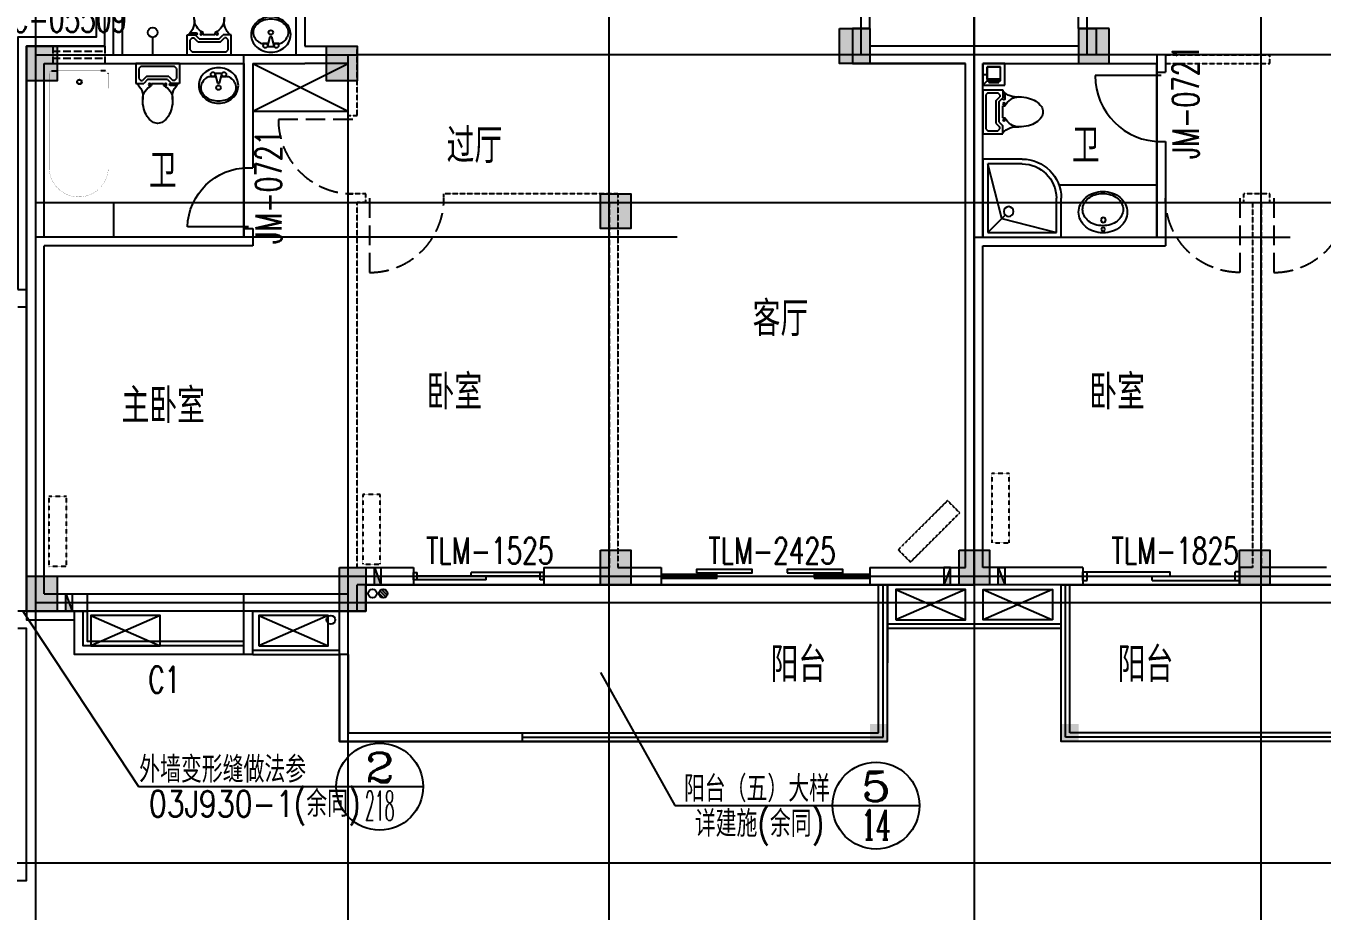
# Model space of a CAD drawing. Header units: metres. Extents: x 2526477 to 2678824, y -47546 to 32540.
# Drawn here: x 2560657 to 2575565, y -35135 to -24953 of the extents above; entities that cross this region are included whole.
import ezdxf
from ezdxf.enums import TextEntityAlignment as Align

# ---------------------------------------------------------------- set-up
doc = ezdxf.new("R2010")
doc.units = ezdxf.units.M
for name, pattern in [('DASH', [0.35, 0.25, -0.1]), ('DASH_50', [0.175, 0.125, -0.05]), ('DOTE', [2.42, 2, -0.2, 0.02, -0.2])]:
    doc.linetypes.add(name, pattern=pattern)
for name, color, linetype in [('AREA', 3, 'CONTINUOUS'), ('BALCONY', 6, 'CONTINUOUS'), ('COLUMN', 7, 'CONTINUOUS'), ('COLUMN1', 2, 'CONTINUOUS'), ('DOTE', 1, 'DOTE'), ('GROUND', 5, 'CONTINUOUS'), ('LVTRY', 155, 'CONTINUOUS'), ('PAIQI', 6, 'CONTINUOUS'), ('PAISHUI', 150, 'CONTINUOUS'), ('PUB_DIM', 3, 'CONTINUOUS'), ('PUB_TEXT', 7, 'CONTINUOUS'), ('TEXT', 7, 'CONTINUOUS'), ('WALL', 2, 'CONTINUOUS'), ('WINDOW', 4, 'CONTINUOUS'), ('WINDOW_TEXT', 6, 'CONTINUOUS'), ('XIANJIAO', 213, 'CONTINUOUS'), ('内隔墙', 8, 'DASH'), ('门窗名', 6, 'CONTINUOUS')]:
    doc.layers.add(name, color=color, linetype=linetype)
doc.layers.add('空调', color=5, linetype='CONTINUOUS', plot=False)
doc.styles.add('_HZTXT', font='txt.shx', dxfattribs={"width": 0.8, "bigfont": 'HZTXT.shx'})
doc.styles.add('COMP', font='COMPLEX', dxfattribs={"bigfont": 'hztxt'})
doc.styles.add('DIM_FONT', font='simplex.shx', dxfattribs={"width": 0.8})
doc.styles.add('SIMPLEX', font='SIMPLEX.SHX')

# ---------------------------------------------------------------- blocks, each defined once
blk = doc.blocks.new('_DBLK')
blk.add_line((-0.45, 0), (-0.45, -0.95))
blk.add_arc((-0.45, 0), 0.95, 270, 0)
at = {"layer": 'WINDOW_TEXT', "style": 'SIMPLEX', "flags": 9}
blk.add_attdef('A', text='', height=1, dxfattribs=at).set_placement((0, 1.5), align=Align.MIDDLE)
blk = doc.blocks.new('U_A48XUK')
at = {"color": 0, "linetype": 'ByBlock'}
for p, q in [((-253, 0), (-253, 230)), ((-253, 230), (-161, 230)), ((-218.5, 172.5), (-195.5, 195.5)), ((-218.5, 57.5), (-218.5, 172.5)), ((-195.5, 195.5), (-175.29036, 195.5)), ((-129.29036, 149.5), (-175.29036, 195.5)), ((-115, 184), (-161, 230)), ((129.29036, 149.5), (-129.29036, 149.5)), ((115, 184), (-115, 184)), ((-69, 230), (-69, 255.901128)), ((-69, 230), (69, 230)), ((69, 230), (69, 255.901128)), ((115, 184), (161, 230)), ((129.29036, 149.5), (175.29036, 195.5)), ((207, 253), (149.5, 253)), ((149.5, 230), (161, 230)), ((253, 230), (161, 230)), ((195.5, 195.5), (175.29036, 195.5)), ((195.5, 195.5), (218.5, 172.5)), ((207, 230), (207, 253)), ((218.5, 57.5), (218.5, 172.5)), ((253, 0), (253, 230)), ((253, 0), (-253, 0)), ((-195.5, 34.5), (-218.5, 57.5)), ((195.5, 34.5), (-195.5, 34.5)), ((218.5, 57.5), (195.5, 34.5))]:
    blk.add_line(p, q, dxfattribs=at)
blk.add_lwpolyline([(172.5, 414, 0.063415), (158.454751, 524.294821, 0.076468), (121.975923, 609.161463, 0.107136), (61.227495, 671.552735, 0.147373), (0, 690, 0.147373), (-61.227495, 671.552735, 0.107136), (-121.975923, 609.161463, 0.076468), (-158.454751, 524.294821, 0.063415), (-172.5, 414, 0.063415)], format="xyb", dxfattribs=at)
for centre in [(-92, 241.5), (92, 241.5)]:
    blk.add_circle(centre, 11.5, dxfattribs=at)
for centre, radius, start, end in [((-377.470595, 385.926476), 206.884172, 311.088993, 7.798917), ((0, 414), 172.5, 180, 246.421822), ((0, 414), 172.5, 293.578178, 0), ((377.470595, 385.926476), 206.884172, 172.201083, 228.911007), ((149.5, 241.5), 11.5, 90, 270)]:
    blk.add_arc(centre, radius, start, end, dxfattribs=at)
at = {"style": 'DIM_FONT', "width": 0.8, "flags": 9}
for tag in ['YSIZE', 'XSIZE']:
    blk.add_attdef(tag, (0, 0), '', height=0.5, dxfattribs=at)
blk = doc.blocks.new('U_A102BUY')
for p, q in [((-450, 900), (0, 900)), ((0, 900), (0, 0)), ((-450, 844), (-56, 844)), ((-216, 216), (-56, 844)), ((-56, 844), (-56, 56)), ((-900, 0), (-900, 450)), ((-844, 56), (-844, 450)), ((-216, 216), (-844, 56)), ((-56, 56), (-256, 256)), ((0, 0), (-900, 0)), ((-56, 56), (-844, 56))]:
    blk.add_line(p, q)
blk.add_circle((-296, 296), 56.2)
for radius in [450, 394]:
    blk.add_arc((-450, 450), radius, 90, 180)
at = {"style": 'DIM_FONT', "width": 0.8, "flags": 9}
for tag in ['XSIZE', 'YSIZE']:
    blk.add_attdef(tag, (0, 0), '', height=0.5, dxfattribs=at)
blk = doc.blocks.new('P15')
for points in [[(-280, -238, 0.11365), (-259, -328, 0.103532), (-198, -407, 0.091838), (-109, -458, 0.084993), (0, -477, 0.084993), (109, -458, 0.091838), (198, -407, 0.103532), (259, -328, 0.11365), (280, -238, 0.11365), (259, -149, 0.103532), (198, -70, 0.091838), (109, -19, 0.084993), (0, 0, 0.084993), (-109, -19, 0.091838), (-198, -70, 0.103532), (-259, -149, 0.11365)], [(-234, -269, 0.120226), (-217, -338, 0.104998), (-166, -400, 0.088824), (-92, -440, 0.080011), (-1, -455, 0.080011), (91, -440, 0.088824), (164, -400, 0.104998), (215, -338, 0.120226), (232, -269, 0.120226), (215, -200, 0.104998), (164, -137, 0.088824), (91, -97, 0.080011), (-1, -83, 0.080011), (-92, -97, 0.088824), (-166, -137, 0.104998), (-217, -200, 0.120226)]]:
    blk.add_lwpolyline(points, format="xyb", close=True)
for centre, radius in [((4, -149), 27.7), ((2, -42), 20.8)]:
    blk.add_circle(centre, radius)
blk = doc.blocks.new('A$C417342AB')
at = {"layer": 'LVTRY', "rotation": 270}
blk.add_blockref('P15', (477, 280), dxfattribs=at)
blk = doc.blocks.new('U_A95JFC')
at = {"linetype": 'DASH_50'}
blk.add_lwpolyline([(200, 0), (0, 0), (0, 800), (200, 800)], close=True, dxfattribs=at)
at = {"style": 'DIM_FONT', "width": 0.8, "flags": 9}
for tag in ['XSIZE', 'YSIZE']:
    blk.add_attdef(tag, (0, 0), '', height=0.5, dxfattribs=at)
blk = doc.blocks.new('M_A2ZXL')
blk.add_line((-0.472, 0), (-0.472, -1))
blk.add_arc((-0.5, 0), 1, 271.6231, 0)
blk = doc.blocks.new('U_A44WKN')
for p, q in [((-13, 178), (-38, 76)), ((13, 178), (-13, 178)), ((38, 76), (13, 178)), ((-32, 102), (-92, 102)), ((38, 64), (-38, 64)), ((92, 102), (32, 102))]:
    blk.add_line(p, q)
for centre in [(0, 229), (-63, 76), (64, 76)]:
    blk.add_circle(centre, 25.4)
for centre, radius, start, end in [((-24, 193), 207, 131.6335, 155.0149), ((-45, 205), 164, 126.8699, 151.0888), ((-10, 176), 229, 110.2132, 131.6335), ((-18, 169), 210, 107.2579, 126.8699), ((0, 150), 257, 90, 110.2132), ((0, 111), 270, 90, 107.2579), ((0, 150), 257, 69.7868, 90), ((0, 111), 270, 72.7421, 90), ((18, 169), 210, 53.1301, 72.7421), ((10, 176), 229, 48.3665, 69.7868), ((45, 205), 164, 28.9112, 53.1301), ((24, 193), 207, 24.9851, 48.3665), ((-47, 203), 181, 155.0149, 180), ((-47, 203), 181, 180, 204.9851), ((-88, 229), 116, 151.0888, 180), ((-88, 229), 116, 180, 208.9112), ((-45, 252), 164, 208.9112, 233.1301), ((45, 252), 164, 302.2598, 331.0888), ((88, 229), 116, 0, 28.9112), ((88, 229), 116, 331.0888, 0), ((47, 203), 181, 360, 24.9851), ((47, 203), 181, 335.0149, 0), ((-24, 214), 207, 204.9851, 228.3665), ((-10, 231), 229, 228.3665, 249.7868), ((-18, 288), 210, 233.1301, 236.0955), ((-92, 178), 76.2, 236.0955, 270), ((0, 257), 257, 249.7868, 270), ((0, 257), 257, 270, 290.2132), ((10, 231), 229, 290.2132, 311.6335), ((92, 178), 76.2, 270, 302.2598), ((24, 214), 207, 311.6335, 335.0149)]:
    blk.add_arc(centre, radius, start, end)
at = {"flags": 9}
for tag in ['XSIZE', 'YSIZE']:
    blk.add_attdef(tag, (0, 0), '', height=0.5, dxfattribs=at)
blk = doc.blocks.new('M_E4')
for p, q in [((670, -80), (670, -137)), ((670, -86), (670, -97)), ((670, -663), (670, -614))]:
    blk.add_line(p, q)
at = {"const_width": 1.5}
for points in [[(-750, -750), (-750, 0)], [(-750, 0), (750, 0)], [(750, 0), (750, -750)], [(608, -56), (640, -56)], [(670, -90), (670, -656)], [(670, -663), (670, -655)], [(750, -750), (-750, -750)]]:
    blk.add_lwpolyline(points, dxfattribs=at)
for points in [[(-399, -56, 0.930688), (-388, -693, 0.930688)], [(670, -86, 0.414214), (640, -56, 0.414214)], [(670, -90, 0.041784), (670, -85, 0.412615)], [(640, -693, 0.414214), (670, -663, 0.414214)]]:
    blk.add_lwpolyline(points, format="xyb", dxfattribs=at)
at = {"const_width": 1.5, "flags": 128}
for points in [[(-399, -56), (608, -56)], [(-399, -694), (645, -692)]]:
    blk.add_lwpolyline(points, dxfattribs=at)
for radius in [25, 23]:
    blk.add_circle((550, -381), radius)
blk.add_arc((640, -663), 30, 270, 280.176)
at = {"width": 0.8, "flags": 9}
for tag in ['XSIZE', 'YSIZE']:
    blk.add_attdef(tag, (0, 0), '', height=0.5, dxfattribs=at)
blk = doc.blocks.new('_A3PAD')
for points in [[(-0.5, -0.0083), (-0.2333, -0.0083), (-0.2333, 0.0083), (-0.5, 0.0083)], [(-0.3313, 0.0167), (-0.0646, 0.0167), (-0.0646, 0.0333), (-0.3313, 0.0333)], [(0.1044, 0.0167), (0.3711, 0.0167), (0.3711, 0.0333), (0.1044, 0.0333)], [(0.2333, -0.0083), (0.5, -0.0083), (0.5, 0.0083), (0.2333, 0.0083)]]:
    blk.add_lwpolyline(points, close=True)
blk = doc.blocks.new('_A0ASA')
at = {"linetype": 'Continuous'}
for p, q in [((-0.5, 0.0278), (-0.4722, 0.0278)), ((-0.5, 0.0278), (-0.5, -0.0278)), ((-0.4722, 0.0278), (-0.4722, -0.0278)), ((-0.4722, 0), (0.4722, 0)), ((-0.0578, 0.0278), (-0.0578, 0)), ((-0.0578, 0.0278), (0.5, 0.0278)), ((0.0578, 0), (0.0578, -0.0278)), ((0.4722, 0.0278), (0.4722, -0.0278)), ((0.5, 0.0278), (0.5, -0.0278)), ((-0.5, -0.0278), (0.0578, -0.0278)), ((0.5, -0.0278), (0.4722, -0.0278))]:
    blk.add_line(p, q, dxfattribs=at)
blk = doc.blocks.new('_GCBLK')
at = {"linetype": 'DASH'}
for p, q in [((-0.5, -0.5), (-0.5, 0.5)), ((0.5, -0.5), (0.5, 0.5)), ((-0.5, 0.2), (0.5, 0.2)), ((-0.5, -0.2), (0.5, -0.2))]:
    blk.add_line(p, q, dxfattribs=at)
at = {"layer": 'WINDOW_TEXT', "style": 'SIMPLEX', "flags": 9}
blk.add_attdef('A', text='', height=1, dxfattribs=at).set_placement((0, 1.5), align=Align.MIDDLE)
blk = doc.blocks.new('U_C15DRB')
at = {"linetype": 'Continuous'}
for p, q in [((0, 350), (800, 0)), ((800, 350), (0, 0))]:
    blk.add_line(p, q, dxfattribs=at)
blk.add_lwpolyline([(0, 0), (800, 0), (800, 350), (0, 350)], close=True, dxfattribs=at)
at = {"linetype": 'Continuous', "style": 'DIM_FONT', "width": 0.8, "flags": 9}
for tag in ['XSIZE', 'YSIZE']:
    blk.add_attdef(tag, (0, 0), '', height=0.5, dxfattribs=at)
blk = doc.blocks.new('_FZH')
blk.add_solid([(-0.5, -0.5), (0.5, -0.5), (-0.5, 0.5), (0.5, 0.5)])
blk = doc.blocks.new('A$C49C63E30')
at = {"layer": 'LVTRY', "color": 0}
for p, q in [((250, 250), (0, 250)), ((0, 250), (0, 0)), ((200, 210), (50, 210)), ((50, 210), (50, 50)), ((50, 67), (50, 210)), ((50, 210), (200, 210)), ((200, 210), (50, 210)), ((50, 210), (50, 120)), ((200, 50), (200, 210)), ((200, 210), (200, 210)), ((250, 0), (250, 250)), ((50, 120), (0, 120)), ((0, 0), (50, 50)), ((0, 0), (250, 0)), ((182, 67), (50, 67)), ((50, 50), (200, 50)), ((50, 50), (200, 50)), ((200, 67), (68, 67)), ((68, 67), (68, 31)), ((68, 31), (182, 31)), ((182, 31), (182, 67)), ((200, 50), (200, 67))]:
    blk.add_line(p, q, dxfattribs=at)
blk = doc.blocks.new('_INDEX')
blk.add_line((-0.5, 0), (0.5, 0))
blk.add_circle((0, 0), 0.5)
at = {"style": 'COMP'}
for tag, width, p, p2 in [('1', 2.333333, (-0.17, 0.05), (0.17, 0.05)), ('-', 1.166667, (-0.17, -0.39), (0.17, -0.39))]:
    blk.add_attdef(tag, text='', height=0.34, dxfattribs=dict(at, width=width)).set_placement(p, p2, align=Align.FIT)

msp = doc.modelspace()

# ---------------------------------------------------------------- hatches: boundary and pattern name
at = {"layer": 'COLUMN'}
for points in [[(2570015, -24984), (2570365, -24984), (2570365, -25384), (2570015, -25384)], [(2573115, -24984), (2572765, -24984), (2572765, -25384), (2573115, -25384)], [(2560665, -25184), (2561015, -25184), (2561015, -25584), (2560665, -25584)], [(2564115, -25184), (2564465, -25184), (2564465, -25584), (2564115, -25584)], [(2567265, -26884), (2567615, -26884), (2567615, -27284), (2567265, -27284)], [(2567265, -30984), (2567615, -30984), (2567615, -31384), (2567265, -31384)], [(2571390, -30984), (2571740, -30984), (2571740, -31384), (2571390, -31384)], [(2574615, -30984), (2574965, -30984), (2574965, -31384), (2574615, -31384)], [(2560665, -31284), (2561015, -31284), (2561015, -31684), (2560665, -31684)], [(2564265, -31184), (2564565, -31184), (2564565, -31684), (2564265, -31684)]]:
    msp.add_hatch(color=256, dxfattribs=at).paths.add_polyline_path(points)
at = {"layer": 'PAISHUI'}
h = msp.add_hatch(dxfattribs=at)
h.set_pattern_fill('ANSI31', color=256, scale=200, angle=180, style=0)
h.set_pattern_definition([(315, (5620648.1, 417930.322), (-17.67766953, -17.67766953), [])])
edge = h.paths.add_edge_path()
edge.add_arc((2564766, -31482), 50, 0, 360)
at = {"layer": '空调'}
for points in [[(2564665, -31384), (2564740, -31384), (2564665, -31184)], [(2571290, -31184), (2571215, -31384), (2571290, -31384)], [(2571840, -31384), (2571915, -31384), (2571840, -31184)], [(2561115, -31684), (2561190, -31684), (2561115, -31484)]]:
    msp.add_hatch(color=256, dxfattribs=at).paths.add_polyline_path(points)

# ---------------------------------------------------------------- linework, layer by layer
at = {"layer": 'AREA'}
msp.add_lwpolyline([(2560565, -28184), (2560665, -28184), (2560665, -25184), (2561565, -25184), (2561565, -19484), (2565065, -19484), (2565065, -20184), (2577924, -20184), (2578624, -19484), (2581865, -19484), (2582865, -20484), (2582865, -23125), (2581865, -24125), (2581865, -31684), (2577965, -31684), (2577965, -31384), (2564565, -31384), (2564565, -31684), (2560565, -31684)], dxfattribs=at)
for points in [[(2571565, -20184), (2571565, -31384), (2564565, -31384), (2564565, -31684), (2560665, -31684), (2560665, -25184), (2561565, -25184), (2561565, -19484), (2565065, -19484), (2565065, -20184)], [(2571565, -20184), (2577924, -20184), (2578615, -19493), (2578624, -19484), (2581865, -19484), (2582865, -20484), (2582865, -23125), (2581865, -24125), (2581865, -31684), (2577965, -31684), (2577965, -31384), (2571565, -31384)], [(2570565, -31384), (2570564, -33184), (2564265, -33184), (2564265, -31684), (2564565, -31684), (2564565, -31384)], [(2577965, -31384), (2577965, -31684), (2578265, -31684), (2578265, -33184), (2572565, -33184), (2572565, -31384)]]:
    msp.add_lwpolyline(points, close=True, dxfattribs=at)
at = {"layer": 'BALCONY'}
for p, q in [((2570465, -33084), (2570465, -31384)), ((2570515, -33134), (2570515, -31384)), ((2570565, -33184), (2570565, -31384)), ((2572565, -33184), (2572565, -31384)), ((2572615, -33134), (2572615, -31384)), ((2572665, -33084), (2572665, -31384)), ((2564265, -32184), (2564265, -33184)), ((2564365, -32184), (2564365, -33084)), ((2564365, -33084), (2570465, -33084)), ((2566365, -33084), (2566365, -33184)), ((2578165, -33084), (2572665, -33084)), ((2564265, -33184), (2566365, -33184)), ((2564265, -33184), (2570565, -33184)), ((2566365, -33134), (2570515, -33134)), ((2578265, -33184), (2572565, -33184)), ((2575865, -33134), (2572615, -33134))]:
    msp.add_line(p, q, dxfattribs=at)
at = {"layer": 'COLUMN1'}
for points in [[(2570015, -24984), (2570365, -24984), (2570365, -25384), (2570015, -25384), (2570015, -24984)], [(2573115, -24984), (2572765, -24984), (2572765, -25384), (2573115, -25384), (2573115, -24984)], [(2560665, -25184), (2561015, -25184), (2561015, -25584), (2560665, -25584), (2560665, -25184)], [(2564115, -25184), (2564465, -25184), (2564465, -25584), (2564115, -25584), (2564115, -25184)], [(2567265, -26884), (2567615, -26884), (2567615, -27284), (2567265, -27284), (2567265, -26884)], [(2567265, -30984), (2567615, -30984), (2567615, -31384), (2567265, -31384), (2567265, -30984)], [(2571390, -30984), (2571740, -30984), (2571740, -31384), (2571390, -31384), (2571390, -30984)], [(2574615, -30984), (2574965, -30984), (2574965, -31384), (2574615, -31384), (2574615, -30984)], [(2560665, -31284), (2561015, -31284), (2561015, -31684), (2560665, -31684), (2560665, -31284)], [(2564265, -31184), (2564565, -31184), (2564565, -31684), (2564265, -31684), (2564265, -31184)]]:
    msp.add_lwpolyline(points, dxfattribs=at)
at = {"layer": 'DOTE'}
for p, q in [((2560765, -16526), (2560765, -36835)), ((2561665, -25284), (2561665, -16526)), ((2567365, -36835), (2567365, -16526)), ((2570265, -25284), (2570265, -16526)), ((2572865, -25284), (2572865, -16526)), ((2574865, -36835), (2574865, -16526)), ((2563765, -25284), (2563765, -23484)), ((2563765, -25284), (2563765, -23484)), ((2560765, -25284), (2564465, -25284)), ((2563165, -27384), (2563165, -25284)), ((2564365, -36835), (2564365, -25284)), ((2578165, -25284), (2564465, -25284)), ((2573665, -25284), (2573665, -27384)), ((2571565, -25584), (2571565, -37135)), ((2560765, -26984), (2583765, -26984)), ((2568149, -27384), (2560765, -27384)), ((2571565, -27384), (2575198, -27384)), ((2560765, -31284), (2583765, -31284)), ((2560765, -31584), (2583765, -31584)), ((2583765, -34584), (2537865, -34584))]:
    msp.add_line(p, q, dxfattribs=at)
at = {"layer": 'GROUND'}
for p, q in [((2570365, -24984), (2570365, -23984)), ((2572765, -24984), (2572765, -23984)), ((2573665, -26284), (2573665, -25484)), ((2563165, -26584), (2563165, -27284)), ((2564815, -31384), (2566915, -31384)), ((2570364, -31384), (2567964, -31384)), ((2574615, -31384), (2572815, -31384)), ((2561365, -31484), (2563165, -31484))]:
    msp.add_line(p, q, dxfattribs=at)
at = {"layer": 'LVTRY'}
for p, q in [((2562115, -25284), (2562115, -25084)), ((2563265, -25934), (2564365, -25384)), ((2563265, -25384), (2564365, -25934)), ((2563265, -25934), (2564365, -25934)), ((2573665, -26784), (2572540, -26784)), ((2561665, -26984), (2561665, -27384))]:
    msp.add_line(p, q, dxfattribs=at)
msp.add_circle((2562115, -25028), 56.2, dxfattribs=at)
at = {"layer": 'PAISHUI'}
for centre in [(2564643, -31482), (2564766, -31482), (2564165, -31784)]:
    msp.add_circle(centre, 50, dxfattribs=at)
at = {"layer": 'PUB_DIM'}
for p, q in [((2560622, -31684), (2561950, -33704)), ((2567265, -32392), (2568121, -33922)), ((2561950, -33704), (2564226, -33704)), ((2568121, -33922), (2569935, -33922))]:
    msp.add_line(p, q, dxfattribs=at)
at = {"layer": 'WALL'}
for p, q in [((2561565, -25184), (2561565, -19484)), ((2561765, -23484), (2561765, -25284)), ((2563765, -25284), (2563765, -24284)), ((2563865, -24284), (2563865, -25184)), ((2570365, -24984), (2570165, -24984)), ((2570165, -24984), (2570165, -25384)), ((2570365, -24984), (2570365, -25184)), ((2572765, -24984), (2572965, -24984)), ((2572765, -24984), (2572965, -24984)), ((2572765, -24984), (2572765, -25184)), ((2572965, -24984), (2572965, -25284)), ((2572965, -24984), (2572965, -25084)), ((2560665, -25184), (2560665, -31684)), ((2561565, -25184), (2560665, -25184)), ((2563865, -25184), (2564465, -25184)), ((2563865, -25184), (2563865, -25184)), ((2572765, -25184), (2570365, -25184)), ((2561765, -25284), (2563765, -25284)), ((2573765, -25284), (2572965, -25284)), ((2573765, -25284), (2573765, -25484)), ((2560865, -27384), (2560865, -25384)), ((2560865, -25384), (2563165, -25384)), ((2563165, -25384), (2563165, -26584)), ((2563265, -25384), (2563865, -25384)), ((2563265, -25384), (2563265, -26584)), ((2564365, -25384), (2563865, -25384)), ((2570165, -25384), (2571465, -25384)), ((2571465, -25384), (2570165, -25384)), ((2571465, -31184), (2571465, -25384)), ((2571465, -31184), (2571465, -25384)), ((2571665, -27384), (2571665, -25384)), ((2571665, -25384), (2573665, -25384)), ((2571665, -27384), (2571665, -25384)), ((2573665, -25484), (2573665, -25384)), ((2573665, -25484), (2573765, -25484)), ((2573665, -27384), (2573665, -26284)), ((2573665, -26284), (2573765, -26284)), ((2573765, -26284), (2573765, -27484)), ((2563165, -26584), (2563265, -26584)), ((2563165, -27384), (2560865, -27384)), ((2563165, -27284), (2563265, -27284)), ((2563165, -27284), (2563165, -27384)), ((2563265, -27284), (2563265, -27484)), ((2571665, -27384), (2573665, -27384)), ((2560865, -31484), (2560865, -27484)), ((2563265, -27484), (2560865, -27484)), ((2571665, -27484), (2573765, -27484)), ((2571665, -31184), (2571665, -27484)), ((2571665, -31184), (2571665, -27484)), ((2564465, -31184), (2565115, -31184)), ((2565115, -31184), (2565115, -31384)), ((2566615, -31184), (2566615, -31384)), ((2566615, -31184), (2567365, -31184)), ((2567465, -31184), (2567964, -31184)), ((2567964, -31184), (2567964, -31384)), ((2570364, -31184), (2570364, -31384)), ((2570364, -31184), (2571465, -31184)), ((2572815, -31184), (2571665, -31184)), ((2572815, -31184), (2572815, -31384)), ((2574615, -31184), (2574615, -31384)), ((2574765, -31184), (2574615, -31184)), ((2575615, -31184), (2574865, -31184)), ((2564465, -31684), (2564465, -31384)), ((2565115, -31384), (2564465, -31384)), ((2567964, -31384), (2566615, -31384)), ((2570364, -31384), (2571565, -31384)), ((2572815, -31384), (2571565, -31384)), ((2560865, -31484), (2561365, -31484)), ((2561365, -31684), (2561365, -31484)), ((2563165, -31484), (2564365, -31484)), ((2563165, -32184), (2563165, -31484)), ((2560665, -31684), (2561365, -31684)), ((2563265, -31684), (2564265, -31684)), ((2563265, -32184), (2563265, -31684)), ((2564265, -32184), (2564265, -31684)), ((2564365, -32184), (2564365, -31684)), ((2564465, -31684), (2564365, -31684)), ((2563265, -32184), (2563165, -32184)), ((2564365, -32184), (2564265, -32184))]:
    msp.add_line(p, q, dxfattribs=at)
at = {"layer": 'WALL', "linetype": 'Continuous'}
msp.add_line((2574615, -31384), (2575615, -31384), dxfattribs=at)
at = {"layer": 'WINDOW'}
for points in [[(2563165, -32184), (2561215, -32184), (2561215, -31684)], [(2563165, -32084), (2561315, -32084), (2561315, -31684)], [(2563165, -32034), (2563165, -32034), (2561365, -32034), (2561365, -31684)]]:
    msp.add_lwpolyline(points, dxfattribs=at)
at = {"layer": 'XIANJIAO'}
msp.add_line((2560565, -27984), (2560665, -27984), dxfattribs=at)
for points in [[(2561765, -19384), (2561465, -19384), (2561465, -25084), (2560565, -25084), (2560565, -27984)], [(2560665, -31684), (2560665, -31784), (2561215, -31784)], [(2560015, -34784), (2560665, -34784), (2560665, -31884), (2560565, -31884)]]:
    msp.add_lwpolyline(points, dxfattribs=at)
at = {"layer": '内隔墙'}
for p, q in [((2564465, -25984), (2564465, -25184)), ((2573765, -25284), (2574965, -25284)), ((2574965, -25384), (2574965, -25284)), ((2564365, -25984), (2564365, -25384)), ((2573765, -25384), (2574965, -25384)), ((2564365, -25984), (2564465, -25984)), ((2564365, -31484), (2564365, -26884)), ((2564565, -26884), (2564365, -26884)), ((2564565, -26984), (2564465, -26984)), ((2564465, -31184), (2564465, -26984)), ((2564565, -26984), (2564565, -26884)), ((2567465, -26884), (2565465, -26884)), ((2565465, -26984), (2565465, -26884)), ((2565465, -26984), (2567365, -26984)), ((2567365, -26984), (2567365, -31184)), ((2567465, -26884), (2567465, -31184)), ((2574965, -26884), (2574665, -26884)), ((2574665, -26984), (2574665, -26884)), ((2574665, -26984), (2574765, -26984)), ((2574765, -26984), (2574765, -31184)), ((2574865, -26984), (2574965, -26984)), ((2574865, -26984), (2574865, -31184)), ((2574965, -26984), (2574965, -26884))]:
    msp.add_line(p, q, dxfattribs=at)
at = {"layer": '空调'}
for p, q in [((2564665, -31184), (2564740, -31384)), ((2571290, -31184), (2571215, -31384)), ((2571840, -31184), (2571915, -31384)), ((2561115, -31484), (2561190, -31684)), ((2572565, -31834), (2570565, -31834)), ((2572565, -31884), (2570565, -31884)), ((2563265, -32134), (2564265, -32134)), ((2563265, -32184), (2564265, -32184)), ((2563315, -32184), (2564265, -32184))]:
    msp.add_line(p, q, dxfattribs=at)
for points in [[(2564740, -31184), (2564740, -31384), (2564665, -31384), (2564665, -31184)], [(2571215, -31184), (2571215, -31384), (2571290, -31384), (2571290, -31184)], [(2571915, -31184), (2571915, -31384), (2571840, -31384), (2571840, -31184)], [(2561190, -31484), (2561190, -31684), (2561115, -31684), (2561115, -31484)]]:
    msp.add_lwpolyline(points, close=True, dxfattribs=at)

# ---------------------------------------------------------------- block references
at = {"layer": 'COLUMN', "yscale": 200, "zscale": 200}
for p, xscale in [((2570464, -33084), 200), ((2572666, -33084), -200)]:
    msp.add_blockref('_FZH', p, dxfattribs=dict(at, xscale=xscale))
at = {"layer": 'LVTRY', "xscale": -1}
for name, p, rotation in [('U_A48XUK', (2562765, -25284), 359.999999999997), ('U_A48XUK', (2562172, -25384), 180.0000000000031), ('U_A48XUK', (2571665, -25942), 269.999999999997), ('U_A102BUY', (2571665, -27384), 359.999999999997), ('A$C417342AB', (2573325, -26857), 90.00000000000311)]:
    msp.add_blockref(name, p, dxfattribs=dict(at, rotation=rotation))
at = {"layer": 'LVTRY'}
for p, rotation in [((2563474, -25256), 3.0376e-12), ((2562872, -25434), 180.000000000003)]:
    msp.add_blockref('U_A44WKN', p, dxfattribs=dict(at, rotation=rotation))
at = {"layer": 'LVTRY', "xscale": 1.06667, "yscale": 1.06667, "zscale": 1.06667, "rotation": 89.99999999999689}
msp.add_blockref('M_E4', (2560865, -26184), dxfattribs=at)
at = {"layer": 'PAIQI'}
msp.add_blockref('A$C49C63E30', (2571665, -25634), dxfattribs=at)
at = {"layer": 'PUB_DIM'}
ref = msp.add_blockref('_INDEX', (2564726, -33704), dxfattribs=dict(at, xscale=1000, yscale=1000, zscale=1000))
ref.add_attrib('1', '2', dxfattribs={"layer": '0', "height": 340, "style": 'COMP', "width": 1.5}).set_placement((2564556, -33654), (2564896, -33654), align=Align.FIT)
ref.add_attrib('-', '218', dxfattribs={"layer": '0', "height": 340, "style": 'COMP', "width": 0.428571}).set_placement((2564556, -34094), (2564896, -34094), align=Align.FIT)
ref = msp.add_blockref('_INDEX', (2570435, -33922), dxfattribs=dict(at, xscale=1000, yscale=1000, zscale=1000))
ref.add_attrib('1', '5', dxfattribs={"layer": '0', "height": 340, "style": 'COMP', "width": 1.5}).set_placement((2570265, -33872), (2570605, -33872), align=Align.FIT)
ref.add_attrib('-', '14', dxfattribs={"layer": '0', "height": 340, "style": 'COMP', "width": 0.677419}).set_placement((2570265, -34312), (2570605, -34312), align=Align.FIT)
at = {"layer": 'WINDOW'}
for name, p, xscale, yscale, zscale, rotation in [('_GCBLK', (2561265, -25284), -600, 200, 600, 180), ('_DBLK', (2573715, -25884), -800, -800, 800, 90), ('M_A2ZXL', (2563215, -26934), -700, 700, 700, 270.0000000000031), ('_A0ASA', (2565865, -31284), 1500, 1500, 1500, 180.000000000003), ('_A3PAD', (2569164, -31284), 2400, 2400, 2400, 3.1175e-12), ('_A0ASA', (2573715, -31284), -1800, 1800, 1800, 179.999999999997)]:
    msp.add_blockref(name, p, dxfattribs=dict(at, xscale=xscale, yscale=yscale, zscale=zscale, rotation=rotation))
at = {"layer": '内隔墙', "zscale": 900}
for p, xscale, yscale, rotation in [((2564415, -26434), 900, 900, 270.0000000000031), ((2565015, -26934), -900, -900, 180.000000000003), ((2575415, -26934), -900, -900, 179.999999999997)]:
    msp.add_blockref('_DBLK', p, dxfattribs=dict(at, xscale=xscale, yscale=yscale, rotation=rotation))
at = {"layer": '内隔墙', "xscale": -900, "yscale": 900, "zscale": 900}
msp.add_blockref('_DBLK', (2574215, -26934), dxfattribs=at)
at = {"layer": '空调', "xscale": -1}
for p, rotation in [((2571965, -30900), 4.78101e-11), ((2560922, -30367), 180.0000000000478), ((2564533, -30343), 180.0000000000478), ((2570832, -31120), 315.0000000000479)]:
    msp.add_blockref('U_A95JFC', p, dxfattribs=dict(at, rotation=rotation))
at = {"layer": '空调'}
for p in [(2570664, -31786), (2561402, -32084), (2563334, -32084)]:
    msp.add_blockref('U_C15DRB', p, dxfattribs=at)
at = {"layer": '空调', "xscale": -1}
msp.add_blockref('U_C15DRB', (2572466, -31786), dxfattribs=at)

# ---------------------------------------------------------------- texts
at = {"layer": 'PUB_TEXT', "style": '_HZTXT', "width": 0.8}
for s, p in [('外墙变形缝做法参', (2561960, -33657)), ('阳台（五）大样', (2568225, -33879)), ('03J930-1(余同)', (2562071, -34051)), ('详建施(余同)', (2568350, -34281))]:
    msp.add_text(s, height=300, dxfattribs=at).set_placement(p)
at = {"layer": 'TEXT', "linetype": 'Continuous', "style": '_HZTXT', "width": 0.8}
for s, p in [('过厅', (2565495, -26531)), ('卫', (2572688, -26530)), ('卫', (2562072, -26820)), ('客厅', (2569016, -28522)), ('卧室', (2565265, -29365)), ('卧室', (2572886, -29365)), ('主卧室', (2561756, -29523)), ('阳台', (2569222, -32500)), ('阳台', (2573215, -32500))]:
    msp.add_text(s, height=400, dxfattribs=at).set_placement(p)
at = {"layer": '门窗名', "style": '_HZTXT', "width": 0.7}
for s, p in [('HC-05509', (2560299, -25025)), ('TLM-1525', (2565258, -31139)), ('TLM-2425', (2568505, -31139)), ('TLM-1825', (2573141, -31139)), ('C1', (2562064, -32623))]:
    msp.add_text(s, height=300, dxfattribs=at).set_placement(p)
for p in [(2574146, -26485), (2563597, -27461)]:
    msp.add_text('JM-0721', height=300, rotation=90, dxfattribs=at).set_placement(p)

doc.saveas('drawing.dxf')
